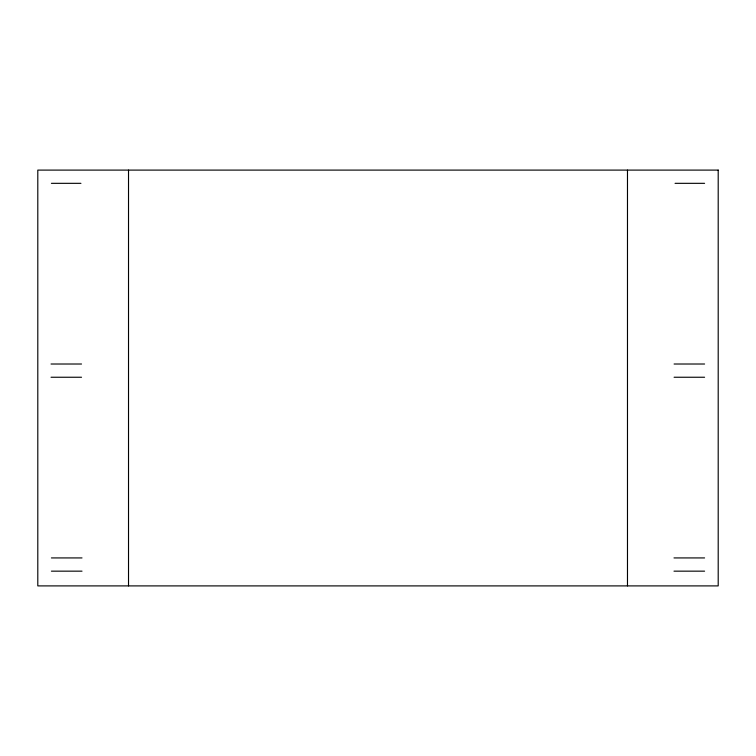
<?xml version="1.0" encoding="UTF-8"?>
<svg xmlns="http://www.w3.org/2000/svg" width="756" height="756" viewBox="0 0 756 756"><rect width="100%" height="100%" fill="white"/><g stroke="black" fill="none" stroke-linecap="round" stroke-linejoin="round"><path stroke-width="1.13" d="M51.408 183.33L80.939 183.33M675.061 183.33L704.592 183.33M51.03 364.014L81.535 364.014M674.087 364.014L704.592 364.014M51.03 377.244L81.535 377.244M674.087 377.244L704.592 377.244M51.408 557.928L82.007 557.928M673.993 557.928L704.592 557.928M51.408 571.158L82.007 571.158M673.993 571.158L704.592 571.158M627.48 170.1L627.48 585.9M128.52 170.1L128.52 585.9M718.2 170.1L37.8 170.1L37.8 585.9L718.2 585.9L718.2 170.1"/></g></svg>
